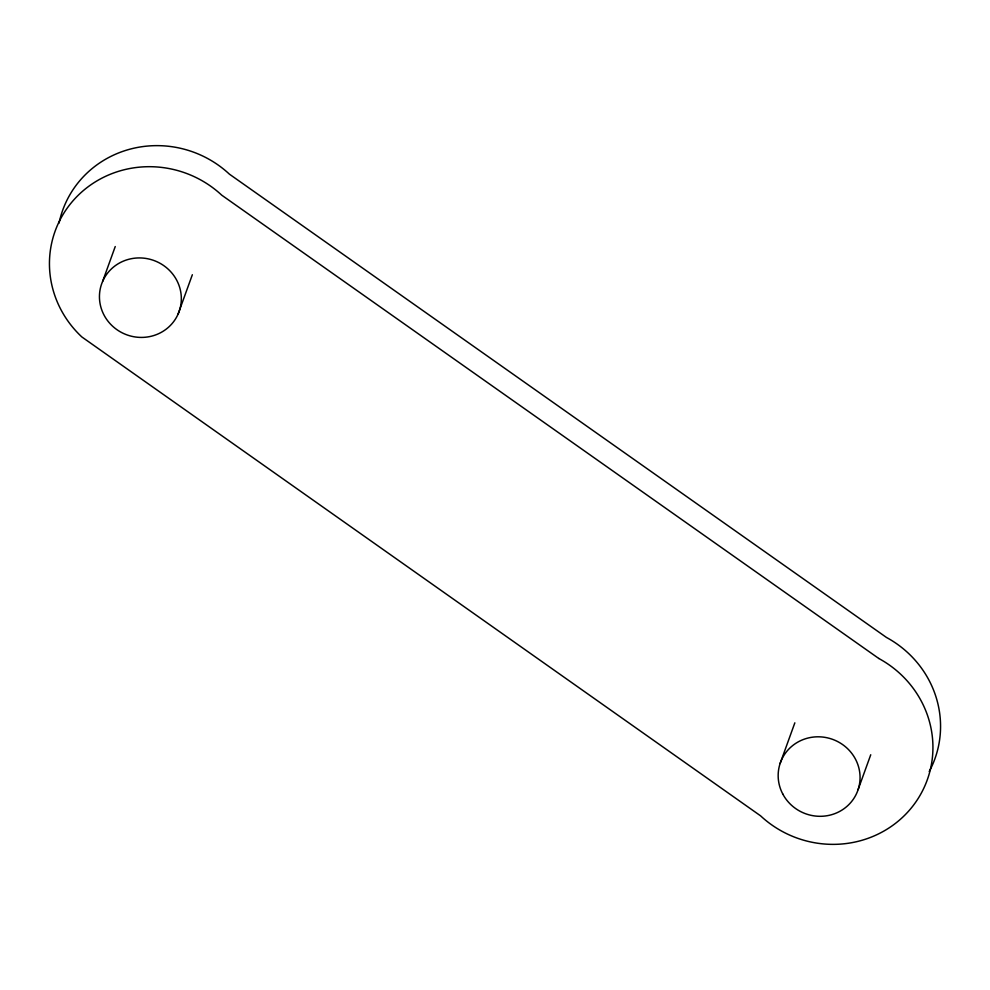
<?xml version="1.0" encoding="UTF-8"?>
<svg xmlns="http://www.w3.org/2000/svg" width="990" height="990" viewBox="0 0 990 990"><rect width="100%" height="100%" fill="white"/><g stroke="black" fill="none" stroke-linecap="round" stroke-linejoin="round"><path stroke-width="1.49" d="M102.626 281.408L115.236 246.547M178.151 313.954A41.135 39.575 19.9 0 0 135.209 258.13A41.135 39.575 19.9 0 0 107.799 320.958A41.135 39.575 19.9 0 0 178.151 313.954L192.345 274.737M780.12 763.5L794.846 722.836M858.12 789.612L870.742 754.764M59.066 223.072A102.824 98.938 19.9 0 1 128.193 149.663A102.824 98.938 19.9 0 1 229.408 174.153L886.409 637.412A102.824 98.938 19.9 0 1 929.214 771.557M878.786 658.474L221.785 195.216A102.824 98.938 19.9 0 0 77.072 196.404A102.824 98.938 19.9 0 0 81.861 336.959L760.592 815.847A102.824 98.938 19.9 0 0 913.795 804.808A102.824 98.938 19.9 0 0 878.786 658.474M782.706 793.881A41.135 39.575 19.9 0 0 853.553 798.893A41.135 39.575 19.9 0 0 821.094 736.907A41.135 39.575 19.9 0 0 782.706 793.881"/></g></svg>
